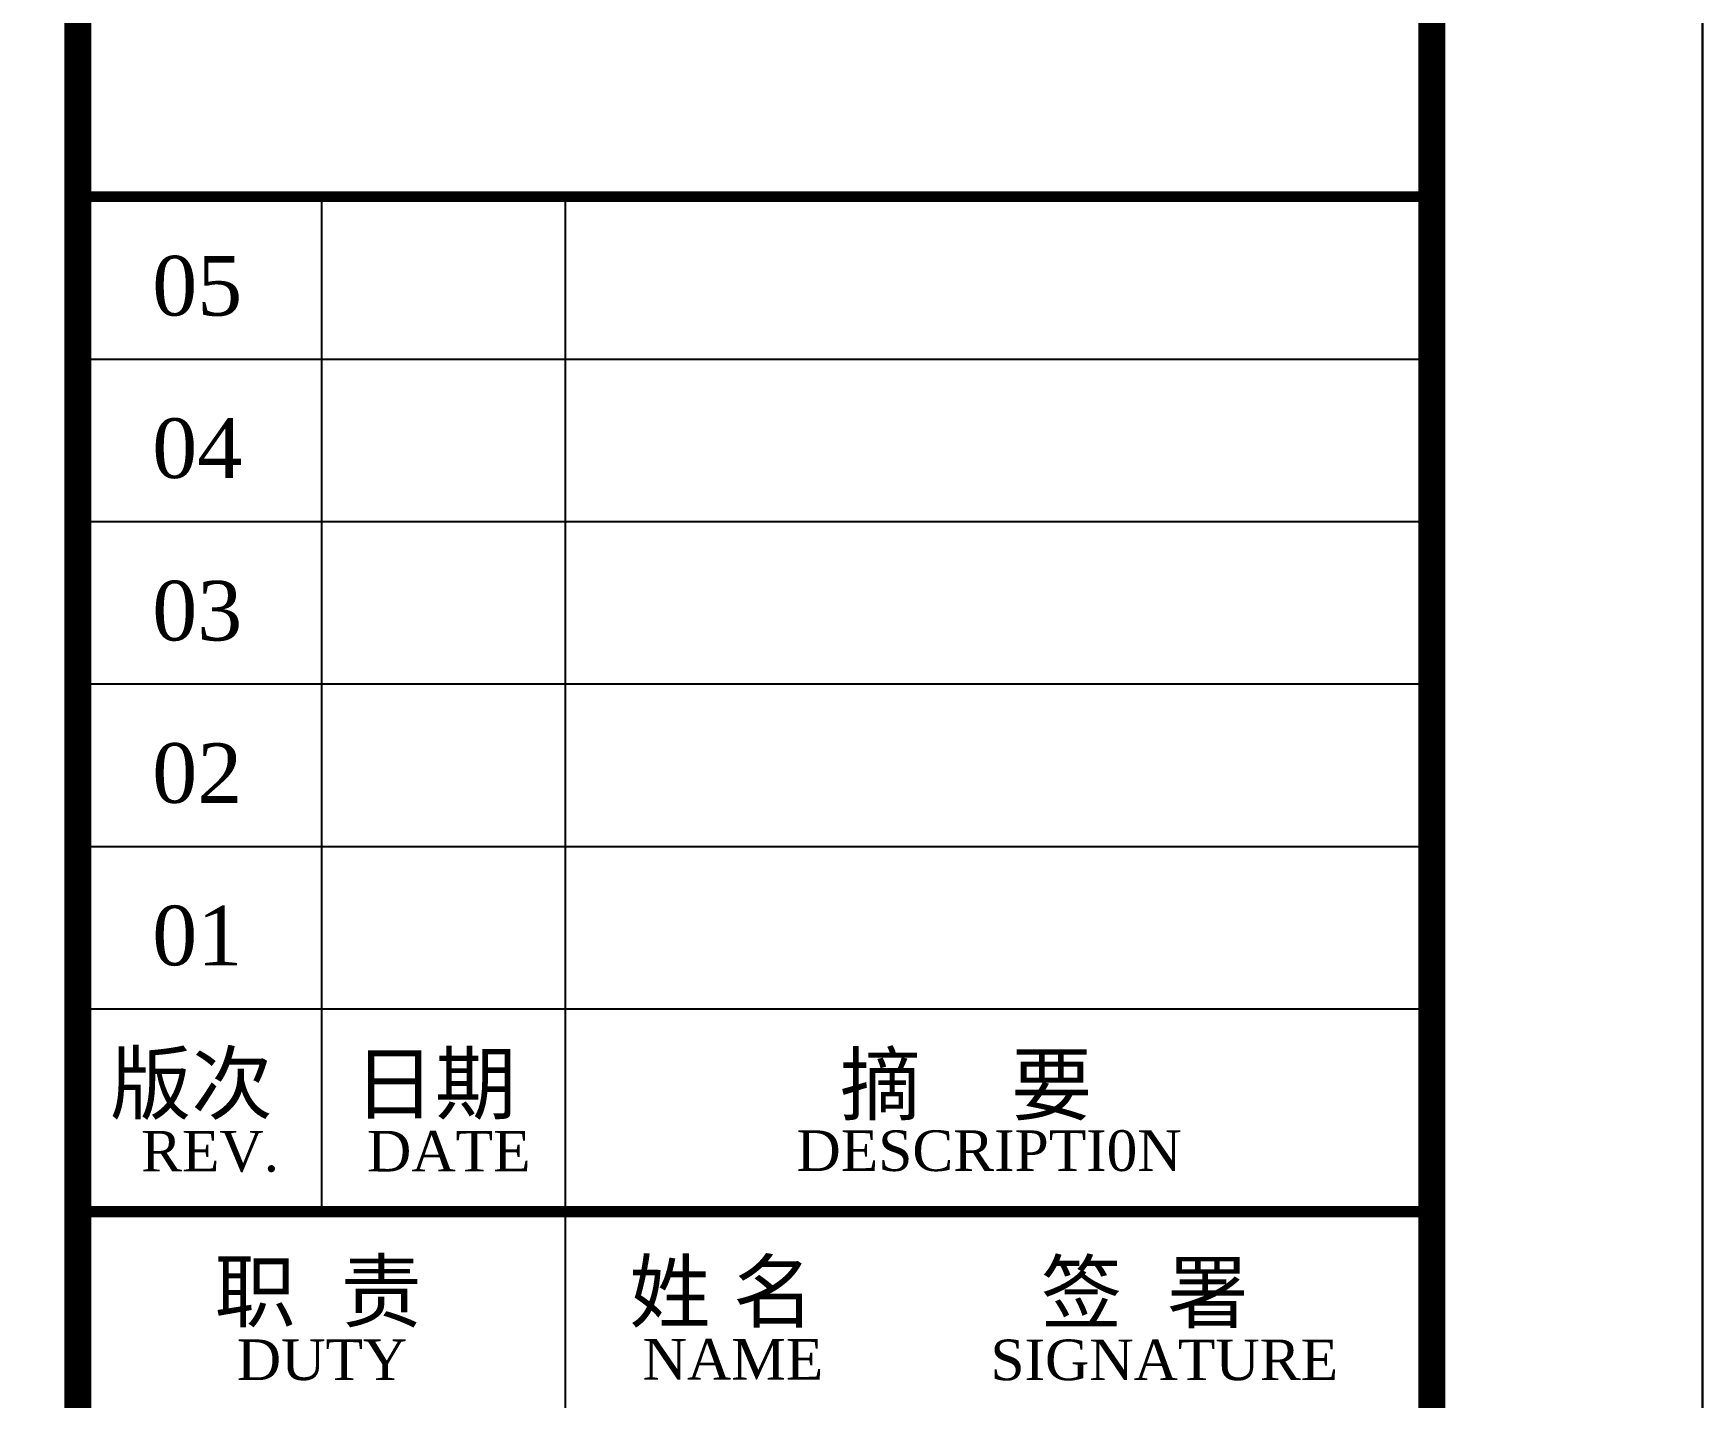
# Model space of a CAD drawing. Extents: x 498328 to 716449, y -893371 to -467753.
# Drawn here: x 604837 to 611001, y -594450 to -589411 of the extents above; entities that cross this region are included whole.
import ezdxf

# ---------------------------------------------------------------- set-up
doc = ezdxf.new("R2010")
doc.units = 0
doc.header["$LTSCALE"] = 1000
doc.layers.get('0').update_dxf_attribs({"linetype": 'CONTINUOUS'})
for name, color, linetype in [('PUB_TITLE', 4, 'CONTINUOUS'), ('TK-PUBLIC', 7, 'CONTINUOUS'), ('通用-图框C-SHET', 141, 'CONTINUOUS')]:
    doc.layers.add(name, color=color, linetype=linetype)
doc.layers.add('yichutu', color=7, linetype='CONTINUOUS', true_color=0xffffff, plot=False)
doc.styles.add('标识1', font='times.ttf')

# ---------------------------------------------------------------- blocks, each defined once
blk = doc.blocks.new('yct-841-594-84100-59400-100-1000.0')
at = {"layer": 'yichutu', "color": 7, "true_color": 0xffffff}
blk.add_lwpolyline([(0, 0), (0, 59400), (84100, 59400), (84100, 0)], close=True, dxfattribs=at)
blk = doc.blocks.new('图框1')
at = {"layer": '通用-图框C-SHET', "const_width": 40}
blk.add_lwpolyline([(704539.4, -228356), (709539.4, -228356)], dxfattribs=at)
at = {"layer": 'TK-PUBLIC', "style": '标识1'}
for s, height, p in [('职  责', 220, (705043.7, -228760.3)), ('姓 名', 220, (706575.9, -228762)), ('签  署', 220, (708095.2, -228764)), ('DUTY', 150, (705126.6, -228978.7)), ('NAME', 150, (706625, -228977)), ('SIGNATURE', 150, (707909.5, -228979.1))]:
    blk.add_text(s, height=height, dxfattribs=at).set_placement(p)

msp = doc.modelspace()

# ---------------------------------------------------------------- linework, layer by layer
at = {"layer": 'PUB_TITLE'}
msp.add_lwpolyline([(526900.9, -610513.7), (611000.9, -610513.7), (611000.9, -551113.7), (526900.9, -551113.7)], close=True, dxfattribs=at)
msp.add_lwpolyline([(526900.9, -610513.7), (611000.9, -610513.7), (611000.9, -551113.7), (526900.9, -551113.7)], close=True, dxfattribs=at)
at = {"layer": 'PUB_TITLE', "const_width": 100}
msp.add_lwpolyline([(529400.9, -609513.7), (610000.9, -609513.7), (610000.9, -552113.7), (529400.9, -552113.7)], close=True, dxfattribs=at)
msp.add_lwpolyline([(529400.9, -609513.7), (610000.9, -609513.7), (610000.9, -552113.7), (529400.9, -552113.7)], close=True, dxfattribs=at)
at = {"layer": '通用-图框C-SHET'}
for p, q in [((605900.9, -590013.7), (605900.9, -593763.7)), ((606800.9, -590013.7), (606800.9, -600513.7)), ((605000.9, -590613.7), (610000.9, -590613.7)), ((605000.9, -591213.7), (610000.9, -591213.7)), ((605000.9, -591813.7), (610000.9, -591813.7)), ((605000.9, -592413.7), (610000.9, -592413.7)), ((605000.9, -593013.7), (610000.9, -593013.7))]:
    msp.add_line(p, q, dxfattribs=at)
for points, const_width in [([(605000.9, -609513.7), (605000.9, -583563.7)], 100), ([(605000.9, -590013.7), (610000.9, -590013.7)], 40), ([(605000.9, -590013.7), (610000.9, -590013.7)], 40), ([(605000.9, -593763.7), (610000.9, -593763.7)], 40)]:
    msp.add_lwpolyline(points, dxfattribs=dict(at, const_width=const_width))

# ---------------------------------------------------------------- block references
at = {"color": 1, "lineweight": 13}
msp.add_blockref('图框1', (-99538.5, -365406.1), dxfattribs=at)
at = {"layer": 'yichutu'}
msp.add_blockref('yct-841-594-84100-59400-100-1000.0', (526900.9, -610513.7), dxfattribs=at)

# ---------------------------------------------------------------- texts
at = {"layer": 'TK-PUBLIC', "style": '标识1'}
for s, height, p in [('05', 220, (605275.7, -590452.9)), ('04', 220, (605275.7, -591052.9)), ('03', 220, (605275.7, -591652.9)), ('02', 220, (605275.7, -592252.9)), ('01', 220, (605275.7, -592852.9)), ('版次', 220, (605120, -593398.6)), ('日期', 220, (606020, -593398.6)), ('摘    要', 220, (607814.9, -593402.3)), ('REV.', 150, (605234.2, -593614.4)), ('DATE', 150, (606068.8, -593614.4)), ('DESCRIPTI0N', 150, (607654.6, -593612.5))]:
    msp.add_text(s, height=height, dxfattribs=at).set_placement(p)

doc.saveas('drawing.dxf')
